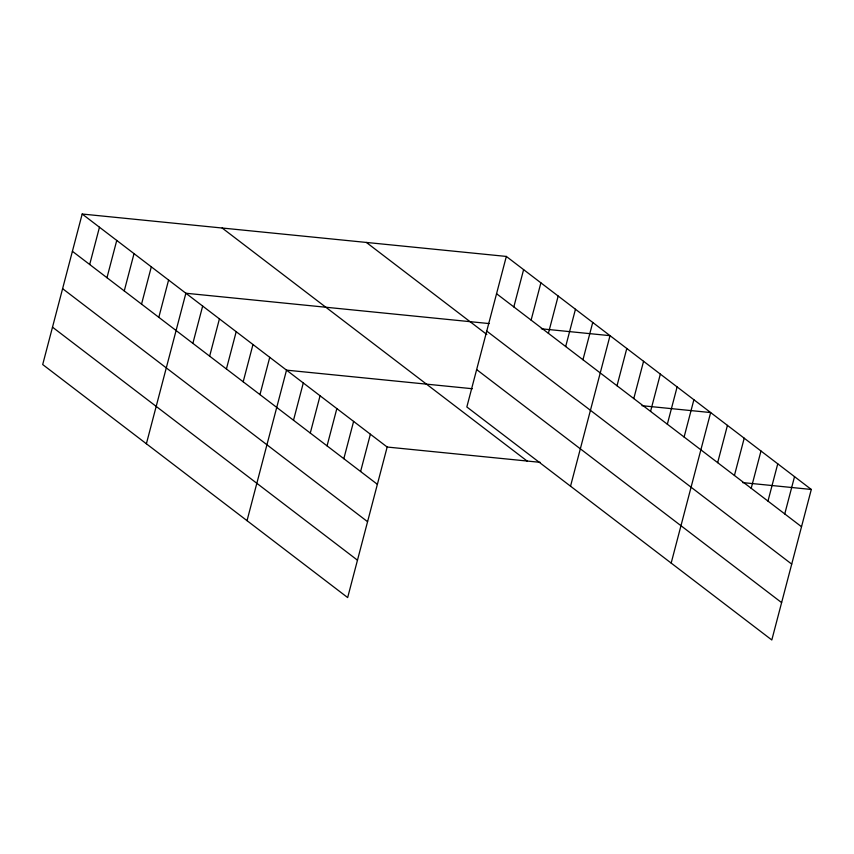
<?xml version="1.0" encoding="UTF-8"?>
<svg xmlns="http://www.w3.org/2000/svg" width="854" height="854" viewBox="0 0 854 854"><rect width="100%" height="100%" fill="white"/><g stroke="black" fill="none" stroke-linecap="round" stroke-linejoin="round"><path stroke-width="1.28" d="M82.187 214.023L42.7 364.541L347.663 597.565L387.161 447.037L82.187 214.023L506.337 256.435L811.3 489.459L771.813 639.977L466.839 406.963L506.337 256.435M89.691 264.505L99.47 227.228M106.974 277.71L116.752 240.433M124.257 290.915L134.035 253.627M141.54 304.12L151.318 266.832M158.812 317.325L168.601 280.037M146.386 443.77L185.873 293.242L489.139 323.57M192.876 343.34L202.654 306.063M209.646 356.161L219.425 318.884M226.417 368.971L236.195 331.694M243.187 381.791L252.976 344.514M259.968 394.612L269.747 357.324M247.03 520.662L286.517 370.145L472.369 388.73M293.509 420.243L303.287 382.955M310.28 433.053L320.069 395.776M327.061 445.873L336.839 408.596M343.831 458.694L353.609 421.406M360.601 471.504L370.38 434.227M513.83 306.917L523.609 269.64M531.113 320.122L540.892 282.845M548.396 333.327L558.174 296.05M565.679 346.532L575.457 309.255M582.962 359.737L592.74 322.46M570.536 486.182L610.023 335.665L541.308 328.79M617.015 385.762L626.793 348.475M633.785 398.572L643.564 361.295M650.556 411.393L660.345 374.116M667.337 424.214L677.115 386.926M684.107 437.024L693.886 399.747M671.169 563.085L710.656 412.557L641.952 405.693M717.659 462.654L727.437 425.377M734.429 475.475L744.208 438.198M751.2 488.285L760.978 451.008M767.97 501.106L777.748 463.829M784.751 513.927L794.53 476.639M387.161 447.037L540.23 462.345M742.585 482.585L811.3 489.459M496.548 293.712L801.522 526.737M486.748 331.085L791.711 564.11M366.366 242.44L486.823 334.48M476.649 369.59L781.613 602.614M222.157 228.018L527.121 461.043M72.409 251.3L377.372 484.325M62.609 288.673L367.572 521.687M52.5 327.167L357.474 560.192"/></g></svg>
